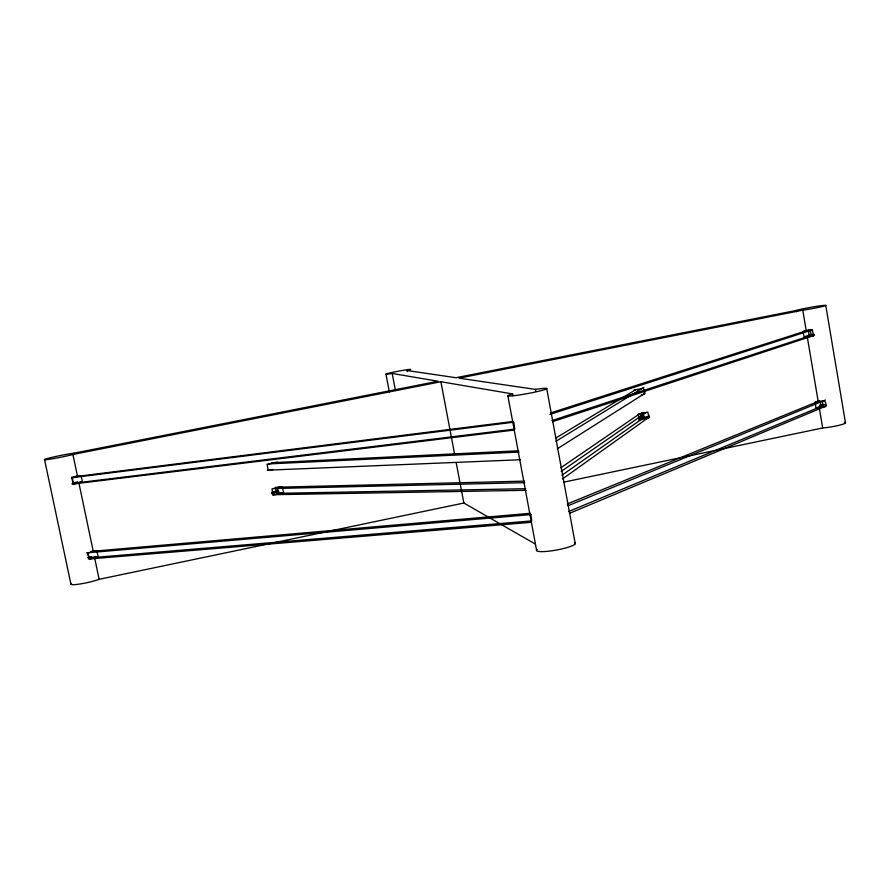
<?xml version="1.0" encoding="UTF-8"?>
<svg xmlns="http://www.w3.org/2000/svg" width="890" height="890" viewBox="0 0 890 890"><rect width="100%" height="100%" fill="white"/><g stroke="black" fill="none" stroke-linecap="round" stroke-linejoin="round"><path stroke-width="1.33" d="M562.558 478.92L649.133 417.076L648.71 414.707M561.935 475.282L642.691 418.4L641.623 412.459M639.187 420.058L648.91 418.066L647.842 412.103L638.119 414.084L639.187 420.058L641.078 418.723L640.221 413.984M561.178 471.433L646.229 412.426M560.745 467.817L639.743 413.75M530.885 514.821L531.697 520.027M557.274 448.805L644.894 393.336L644.26 389.764M555.894 441.307L643.837 387.384M555.482 438.247L635.46 389.853M513.819 422.305L514.765 428.88M275.433 487.242L276.656 493.349L278.67 492.459M273.842 492.971L277.624 491.302M569.366 513.374L826.332 405.929M818.878 400.711L815.073 402.258L816.063 408.132L821.125 406.029L820.335 401.357M568.643 511.516L823.094 405.618L822.304 400.956M567.976 505.765L825.341 400.066M567.253 503.974L819.59 400.823M552.579 421.693L814.417 335.341M805.673 330.713L803.103 331.547L804.104 337.455L809.255 335.764L808.254 329.89M552.023 420.547L811.235 335.374L810.234 329.489M549.842 414.44L811.635 330.112M550.621 412.927L808.954 329.912M88.01 557.674L90.502 556.884M87.977 552.657L89.022 557.607L91.503 556.817M271.851 493.227L278.481 491.147M271.483 492.493L278.103 490.412M96.854 550.632L93.261 551.377A16.332 1.769 -12.1 0 1 89.1 552.657L87.632 553.057L88.944 559.298L90.413 558.898A16.32 1.825 -12.2 0 0 94.574 557.585L98.156 556.851L96.854 550.632L92.938 550.966M72.346 483.226L77.397 481.857M81.124 475.727L77.519 476.45A16.398 1.09 -11.6 0 1 73.303 477.552L71.823 477.908L73.147 484.193L74.627 483.837A16.387 1.146 -11.6 0 0 78.843 482.714L82.447 481.991L81.124 475.727L73.336 476.706M71.5 583.373A16.309 2.025 -12.4 0 0 79.366 584.096A16.309 2.025 -12.4 0 0 99.135 579.312L463.846 503.028L535.146 543.946M563.615 482.169L822.683 427.979A15.186 1.769 -9.2 0 0 840.249 424.997A15.186 1.769 -9.2 0 0 844.354 422.283M815.073 402.258L818.222 401.613A15.208 1.546 -9.4 0 0 823.016 401.023C826.009 399.421 827.311 407.665 824.006 406.897A15.208 1.602 -9.4 0 1 819.212 407.475L816.063 408.132M282.375 486.763L271.973 488.888L273.197 495.029L283.599 492.904L282.375 486.763L278.459 486.863M272.118 493.316L278.982 491.914M640.355 417.944L649.389 416.843M273.063 469.464L268.291 470.432L267.056 464.269L277.469 462.166M641.401 394.849L644.649 394.181L643.581 388.207L633.836 390.176M803.103 331.547L806.262 330.913A15.275 0.946 -9.9 0 0 811.057 330.201M804.104 337.455L807.263 336.832A15.264 1.001 -9.9 0 0 812.058 336.131L812.147 336.108M74.004 453.177L438.025 381.243L392.19 373.444A12.649 0.567 -10.8 0 1 388.096 373.388A12.649 0.567 -10.8 0 1 406.285 369.828A12.649 0.567 -10.8 0 1 407.053 370.529L455.914 377.716L796.272 310.454A15.286 0.779 -10.1 0 1 816.219 306.405A15.286 0.779 -10.1 0 1 824.196 306.082A15.286 0.779 -10.1 0 1 802.758 310.187L458.951 378.161L535.435 389.397A19.892 1.402 -10.5 0 1 544.191 389.798A19.892 1.402 -10.5 0 1 515.811 395.472A19.892 1.402 -10.5 0 1 512.673 393.959L440.884 381.732L72.902 454.478A16.421 0.879 -11.4 0 1 49.106 459.318A16.421 0.879 -11.4 0 1 50.463 457.716A16.421 0.879 -11.4 0 1 74.004 453.177L74.293 454.534M812.314 330.001L811.725 330.09M812.403 329.979L813.404 335.908M813.115 335.953L812.437 336.064M809.199 335.118L814.495 334.351M808.343 335.341L813.749 334.562M805.372 336.331L811.235 335.374M73.659 476.84L513.241 421.437M73.303 477.552L512.84 422.305M82.447 481.991L73.347 483.114L72.034 476.873M72.379 483.404L514.665 429.125M72.101 484.138L514.275 430.037M819.69 405.139L824.986 404.516M820.168 405.262L825.575 404.627M820.513 405.918L823.094 405.618M90.68 551.433L530.307 513.285M86.575 552.879L531.386 514.531M89.022 557.607L98.156 556.851M88.077 557.963L531.719 520.906M90.413 558.898L531.419 522.297M642.357 417.532L649.133 417.076M639.988 418.578L642.691 418.4M271.851 462.7L518.692 450.763M268.791 463.913L518.992 452.076M267.445 470.187L520.416 459.741M280.639 487.119L524.355 481.145M273.708 488.532L524.688 482.68M283.599 492.904L278.37 493.004L277.157 486.897M276.656 493.349L525.756 488.721M272.34 494.718L526.101 490.312M44.544 459.54L70.877 583.962M72.902 454.478L77.519 476.45M78.843 482.714L93.261 551.377M94.574 557.585L99.135 579.312M407.053 370.529L407.264 371.62M392.19 373.444L395.338 389.831M385.949 374.189L389.342 391.8M440.884 381.732L454.556 453.945M456.225 462.778L463.846 503.028M512.673 393.959L512.996 395.649M507.845 395.649L536.548 550.031M535.435 389.397L535.747 391.088M546.76 388.752L575.24 543.768M643.114 412.493L643.96 417.21M637.585 389.876L638.019 392.256M802.758 310.187L806.262 330.913M807.263 336.832L818.222 401.613M819.212 407.475L822.683 427.979M796.272 310.454L796.494 311.745M825.753 305.392L845.444 422.639M574.451 542.678A19.725 3.193 -10.3 0 1 556.372 550.065A19.725 3.193 -10.3 0 1 537.071 549.43"/></g></svg>
